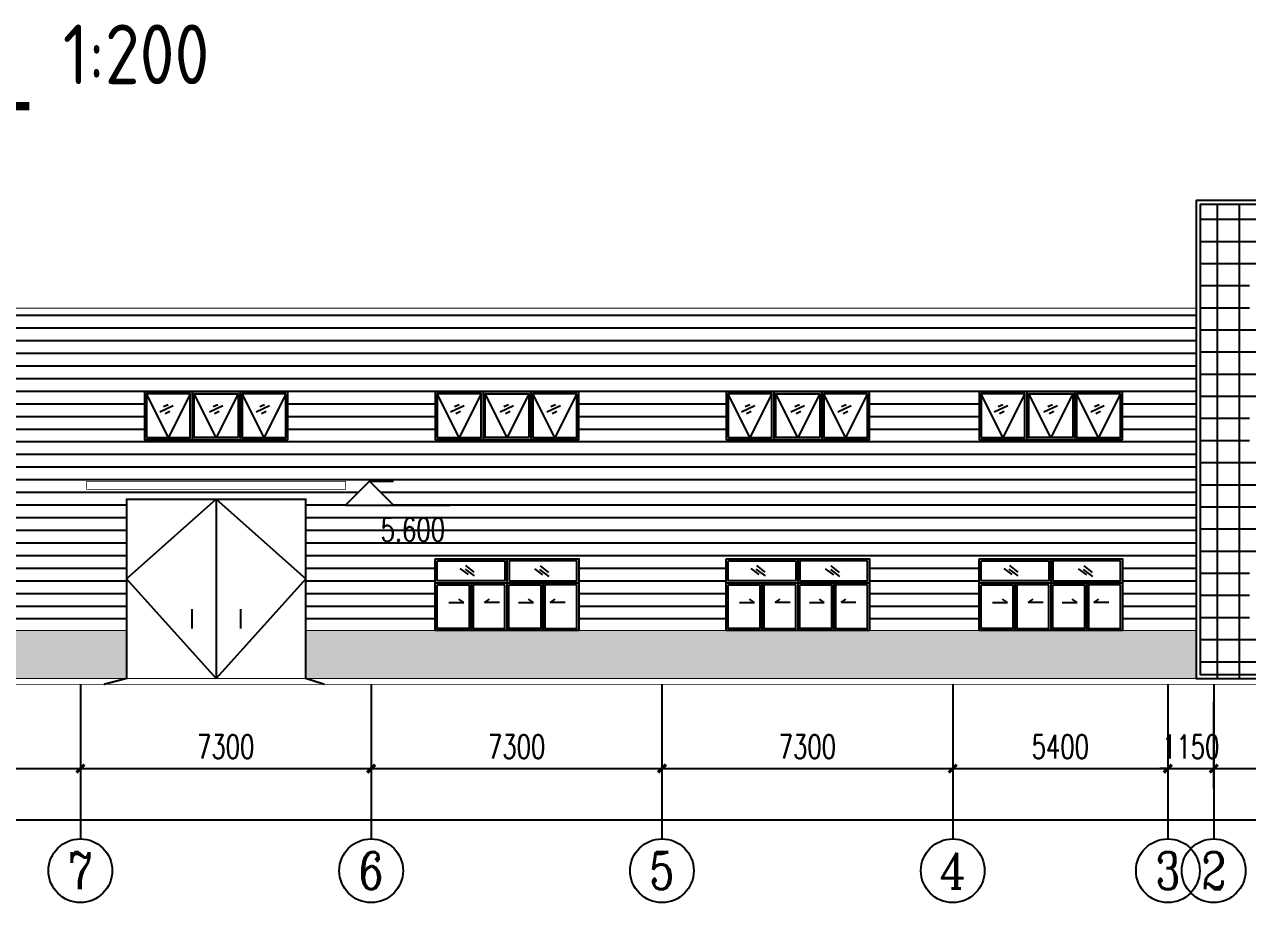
# Model space of a CAD drawing. Extents: x -89996 to 1006241, y -2176 to 440573.
# Drawn here: x 615559 to 646262, y 227598 to 249651 of the extents above; entities that cross this region are included whole.
import ezdxf
from ezdxf.enums import TextEntityAlignment as Align

# ---------------------------------------------------------------- set-up
doc = ezdxf.new("R2010")
doc.units = 0
doc.header["$LTSCALE"] = 1000
doc.header["$MEASUREMENT"] = 0
for name, color, linetype in [('AXIS', 3, 'Continuous'), ('AXIS_TEXT', 7, 'Continuous'), ('DIM_ELEV', 3, 'Continuous'), ('DIM_SYMB', 3, 'Continuous'), ('PUB_TEXT', 7, 'Continuous'), ('WINDOW', 4, 'Continuous')]:
    doc.layers.add(name, color=color, linetype=linetype)
doc.styles.add('_TCH_AXIS', font='COMPLEX', dxfattribs={"bigfont": 'GBCBIG'})
doc.styles.add('_TCH_DIM', font='SIMPLEX', dxfattribs={"bigfont": 'GBCBIG'})
doc.styles.add('_TCH_DIM_T3', font='SIMPLEX', dxfattribs={"width": 0.705882, "bigfont": 'GBCBIG'})
doc.styles.add('COMPLEX', font='COMPLEX')
doc.styles.get("Standard").update_dxf_attribs({"font": 'gbenor.shx', "bigfont": 'gbcbig.shx'})
doc.dimstyles.new('_TCH_ARCH&&200', dxfattribs={"dimtxt": 595, "dimasz": 200, "dimexe": 500, "dimexo": 600, "dimgap": 252.5, "dimtad": 1, "dimdec": 0, "dimzin": 0, "dimdsep": 46, "dimtxsty": '_TCH_DIM_T3', "dimblk": 'ARCHTICK', "dimcen": 0.09, "dimclrt": 7, "dimazin": 2, "dimtfac": 1, "dimtdec": 0, "dimtix": 1, "dimtmove": 2, "dimatfit": 3, "dimfxl": 0, "dimtolj": 1, "dimtzin": 0, "dimarcsym": 0})

# ---------------------------------------------------------------- blocks, each defined once
blk = doc.blocks.new('3')
for p, q in [((1006489, 17048), (1004239, 15048)), ((1006489, 17048), (1006489, 12548)), ((1006489, 17048), (1008739, 15048)), ((1004239, 15048), (1006489, 12548)), ((1008739, 15048), (1006489, 12548)), ((1005881, 14284), (1005881, 13801)), ((1007097, 14284), (1007097, 13801))]:
    blk.add_line(p, q)
at = {"const_width": 50}
blk.add_lwpolyline([(1009311, 12398), (1008739, 12548), (1008739, 17048), (1004239, 17048), (1004239, 12548), (1003771, 12398)], dxfattribs=at)
blk = doc.blocks.new('2')
at = {"layer": 'WINDOW'}
for p, q in [((998671, 15683), (998442, 15510)), ((998658, 15775), (998449, 15607)), ((998800, 15697), (998595, 15551)), ((999489, 15948), (999489, 14148)), ((1000541, 15694), (1000311, 15520)), ((1000527, 15785), (1000318, 15617)), ((1000670, 15708), (1000464, 15561)), ((1001289, 15348), (997689, 15348)), ((998589, 15348), (998589, 14148)), ((1000389, 15348), (1000389, 14148)), ((998028, 14855), (998404, 14855)), ((998404, 14855), (998280, 14940)), ((998823, 14855), (998948, 14940)), ((999199, 14855), (998823, 14855)), ((999678, 14855), (1000055, 14855)), ((1000055, 14855), (999930, 14940)), ((1000573, 14855), (1000698, 14940)), ((1000950, 14855), (1000573, 14855))]:
    blk.add_line(p, q, dxfattribs=at)
for points in [[(1001289, 15948), (997689, 15948), (997689, 14148), (1001289, 14148)], [(997738, 15898), (999438, 15898), (999438, 15398), (997738, 15398)], [(1001239, 15898), (999539, 15898), (999539, 15398), (1001239, 15398)], [(997739, 15298), (998539, 15298), (998539, 14198), (997739, 14198)], [(999439, 15298), (998639, 15298), (998639, 14198), (999439, 14198)], [(999539, 15298), (1000339, 15298), (1000339, 14198), (999539, 14198)], [(1001239, 15298), (1000439, 15298), (1000439, 14198), (1001239, 14198)]]:
    blk.add_lwpolyline(points, close=True, dxfattribs=at)
blk = doc.blocks.new('_ArchTick')
at = {"color": 0, "linetype": 'ByBlock', "const_width": 0.4}
blk.add_lwpolyline([(-0.5, -0.5), (0.5, 0.5)], dxfattribs=at)
blk = doc.blocks.new('*D2918')
at = {"layer": 'AXIS', "color": 0, "lineweight": -2, "transparency": 16777216}
for p, q in [((645412, 232628), (645412, 230462)), ((654863, 232628), (654863, 230462)), ((645412, 230962), (654863, 230962))]:
    blk.add_line(p, q, dxfattribs=at)
at = {"layer": 'Defpoints', "color": 0, "transparency": 16777216}
for p in [(645412, 233228), (654863, 233228), (654863, 230962)]:
    blk.add_point(p, dxfattribs=at)
at = {"layer": 'AXIS', "color": 0, "lineweight": -2, "transparency": 16777216, "xscale": 200, "yscale": 200, "zscale": 200, "rotation": 180}
blk.add_blockref('_ArchTick', (645412, 230962), dxfattribs=at)
at = {"layer": 'AXIS', "color": 0, "lineweight": -2, "transparency": 16777216, "xscale": 200, "yscale": 200, "zscale": 200}
blk.add_blockref('_ArchTick', (654863, 230962), dxfattribs=at)
at = {"layer": 'AXIS', "color": 7, "transparency": 16777216, "insert": (650138, 231512), "char_height": 595, "attachment_point": 5, "style": '_TCH_DIM_T3'}
blk.add_mtext('\\A1;9450', dxfattribs=at)
blk = doc.blocks.new('*D2919')
at = {"layer": 'AXIS', "color": 0, "lineweight": -2, "transparency": 16777216}
for p, q in [((644263, 232628), (644263, 230462)), ((645412, 232628), (645412, 230462)), ((644263, 230962), (644063, 230962)), ((644263, 230962), (645412, 230962)), ((645412, 230962), (645612, 230962))]:
    blk.add_line(p, q, dxfattribs=at)
at = {"layer": 'Defpoints', "color": 0, "transparency": 16777216}
for p in [(644263, 233228), (645412, 233228), (645412, 230962)]:
    blk.add_point(p, dxfattribs=at)
at = {"layer": 'AXIS', "color": 0, "lineweight": -2, "transparency": 16777216, "xscale": 200, "yscale": 200, "zscale": 200}
blk.add_blockref('_ArchTick', (644263, 230962), dxfattribs=at)
at = {"layer": 'AXIS', "color": 0, "lineweight": -2, "transparency": 16777216, "xscale": 200, "yscale": 200, "zscale": 200, "rotation": 180}
blk.add_blockref('_ArchTick', (645412, 230962), dxfattribs=at)
at = {"layer": 'AXIS', "color": 7, "transparency": 16777216, "insert": (644838, 231512), "char_height": 595, "attachment_point": 5, "style": '_TCH_DIM_T3'}
blk.add_mtext('\\A1;1150', dxfattribs=at)
blk = doc.blocks.new('*D2920')
at = {"layer": 'AXIS', "color": 0, "lineweight": -2, "transparency": 16777216}
for p, q in [((638863, 232628), (638863, 230462)), ((644263, 232628), (644263, 230462)), ((638863, 230962), (644263, 230962))]:
    blk.add_line(p, q, dxfattribs=at)
at = {"layer": 'Defpoints', "color": 0, "transparency": 16777216}
for p in [(638863, 233228), (644263, 233228), (644263, 230962)]:
    blk.add_point(p, dxfattribs=at)
at = {"layer": 'AXIS', "color": 0, "lineweight": -2, "transparency": 16777216, "xscale": 200, "yscale": 200, "zscale": 200, "rotation": 180}
blk.add_blockref('_ArchTick', (638863, 230962), dxfattribs=at)
at = {"layer": 'AXIS', "color": 0, "lineweight": -2, "transparency": 16777216, "xscale": 200, "yscale": 200, "zscale": 200}
blk.add_blockref('_ArchTick', (644263, 230962), dxfattribs=at)
at = {"layer": 'AXIS', "color": 7, "transparency": 16777216, "insert": (641563, 231512), "char_height": 595, "attachment_point": 5, "style": '_TCH_DIM_T3'}
blk.add_mtext('\\A1;5400', dxfattribs=at)
blk = doc.blocks.new('*D2921')
at = {"layer": 'AXIS', "color": 0, "lineweight": -2, "transparency": 16777216}
for p, q in [((631563, 232628), (631563, 230462)), ((638863, 232628), (638863, 230462)), ((631563, 230962), (638863, 230962))]:
    blk.add_line(p, q, dxfattribs=at)
at = {"layer": 'Defpoints', "color": 0, "transparency": 16777216}
for p in [(631563, 233228), (638863, 233228), (638863, 230962)]:
    blk.add_point(p, dxfattribs=at)
at = {"layer": 'AXIS', "color": 0, "lineweight": -2, "transparency": 16777216, "xscale": 200, "yscale": 200, "zscale": 200, "rotation": 180}
blk.add_blockref('_ArchTick', (631563, 230962), dxfattribs=at)
at = {"layer": 'AXIS', "color": 0, "lineweight": -2, "transparency": 16777216, "xscale": 200, "yscale": 200, "zscale": 200}
blk.add_blockref('_ArchTick', (638863, 230962), dxfattribs=at)
at = {"layer": 'AXIS', "color": 7, "transparency": 16777216, "insert": (635213, 231512), "char_height": 595, "attachment_point": 5, "style": '_TCH_DIM_T3'}
blk.add_mtext('\\A1;7300', dxfattribs=at)
blk = doc.blocks.new('*D2922')
at = {"layer": 'AXIS', "color": 0, "lineweight": -2, "transparency": 16777216}
for p, q in [((624263, 232628), (624263, 230462)), ((631563, 232628), (631563, 230462)), ((624263, 230962), (631563, 230962))]:
    blk.add_line(p, q, dxfattribs=at)
at = {"layer": 'Defpoints', "color": 0, "transparency": 16777216}
for p in [(624263, 233228), (631563, 233228), (631563, 230962)]:
    blk.add_point(p, dxfattribs=at)
at = {"layer": 'AXIS', "color": 0, "lineweight": -2, "transparency": 16777216, "xscale": 200, "yscale": 200, "zscale": 200, "rotation": 180}
blk.add_blockref('_ArchTick', (624263, 230962), dxfattribs=at)
at = {"layer": 'AXIS', "color": 0, "lineweight": -2, "transparency": 16777216, "xscale": 200, "yscale": 200, "zscale": 200}
blk.add_blockref('_ArchTick', (631563, 230962), dxfattribs=at)
at = {"layer": 'AXIS', "color": 7, "transparency": 16777216, "insert": (627913, 231512), "char_height": 595, "attachment_point": 5, "style": '_TCH_DIM_T3'}
blk.add_mtext('\\A1;7300', dxfattribs=at)
blk = doc.blocks.new('*D2923')
at = {"layer": 'AXIS', "color": 0, "lineweight": -2, "transparency": 16777216}
for p, q in [((616963, 232628), (616963, 230462)), ((624263, 232628), (624263, 230462)), ((616963, 230962), (624263, 230962))]:
    blk.add_line(p, q, dxfattribs=at)
at = {"layer": 'Defpoints', "color": 0, "transparency": 16777216}
for p in [(616963, 233228), (624263, 233228), (624263, 230962)]:
    blk.add_point(p, dxfattribs=at)
at = {"layer": 'AXIS', "color": 0, "lineweight": -2, "transparency": 16777216, "xscale": 200, "yscale": 200, "zscale": 200, "rotation": 180}
blk.add_blockref('_ArchTick', (616963, 230962), dxfattribs=at)
at = {"layer": 'AXIS', "color": 0, "lineweight": -2, "transparency": 16777216, "xscale": 200, "yscale": 200, "zscale": 200}
blk.add_blockref('_ArchTick', (624263, 230962), dxfattribs=at)
at = {"layer": 'AXIS', "color": 7, "transparency": 16777216, "insert": (620613, 231512), "char_height": 595, "attachment_point": 5, "style": '_TCH_DIM_T3'}
blk.add_mtext('\\A1;7300', dxfattribs=at)
blk = doc.blocks.new('*D2924')
at = {"layer": 'AXIS', "color": 0, "lineweight": -2, "transparency": 16777216}
for p, q in [((609663, 232628), (609663, 230462)), ((616963, 232628), (616963, 230462)), ((609663, 230962), (616963, 230962))]:
    blk.add_line(p, q, dxfattribs=at)
at = {"layer": 'Defpoints', "color": 0, "transparency": 16777216}
for p in [(609663, 233228), (616963, 233228), (616963, 230962)]:
    blk.add_point(p, dxfattribs=at)
at = {"layer": 'AXIS', "color": 0, "lineweight": -2, "transparency": 16777216, "xscale": 200, "yscale": 200, "zscale": 200, "rotation": 180}
blk.add_blockref('_ArchTick', (609663, 230962), dxfattribs=at)
at = {"layer": 'AXIS', "color": 0, "lineweight": -2, "transparency": 16777216, "xscale": 200, "yscale": 200, "zscale": 200}
blk.add_blockref('_ArchTick', (616963, 230962), dxfattribs=at)
at = {"layer": 'AXIS', "color": 7, "transparency": 16777216, "insert": (613313, 231512), "char_height": 595, "attachment_point": 5, "style": '_TCH_DIM_T3'}
blk.add_mtext('\\A1;7300', dxfattribs=at)
blk = doc.blocks.new('*D2931')
at = {"layer": 'AXIS', "color": 0, "lineweight": -2, "transparency": 16777216}
for p, q in [((565863, 232628), (565863, 229176)), ((654863, 232628), (654863, 229176)), ((565863, 229676), (654863, 229676))]:
    blk.add_line(p, q, dxfattribs=at)
at = {"layer": 'Defpoints', "color": 0, "transparency": 16777216}
for p in [(565863, 233228), (654863, 233228), (654863, 229676)]:
    blk.add_point(p, dxfattribs=at)
at = {"layer": 'AXIS', "color": 0, "lineweight": -2, "transparency": 16777216, "xscale": 200, "yscale": 200, "zscale": 200, "rotation": 180}
blk.add_blockref('_ArchTick', (565863, 229676), dxfattribs=at)
at = {"layer": 'AXIS', "color": 0, "lineweight": -2, "transparency": 16777216, "xscale": 200, "yscale": 200, "zscale": 200}
blk.add_blockref('_ArchTick', (654863, 229676), dxfattribs=at)
at = {"layer": 'AXIS', "color": 7, "transparency": 16777216, "insert": (610363, 230226), "char_height": 595, "attachment_point": 5, "style": '_TCH_DIM_T3'}
blk.add_mtext('\\A1;89000', dxfattribs=at)
blk = doc.blocks.new('_AXISO')
blk.add_circle((0, 0), 0.5)
at = {"layer": 'AXIS_TEXT', "style": 'COMPLEX', "width": 1.041667}
blk.add_attdef('A', text='', height=0.56, dxfattribs=at).set_placement((-0.25, -0.28), (0.25, -0.28), align=Align.FIT)

msp = doc.modelspace()

# ---------------------------------------------------------------- hatches: boundary and pattern name
h = msp.add_hatch()
h.set_pattern_fill('ANSI37', color=9, scale=350, angle=45)
h.set_pattern_definition([(90, (-11240.3, 178084.04), (-555.625, 6e-14), []), (180, (-11240.3, 178084.04), (-6e-14, -555.625), [])])
h.paths.add_polyline_path([(654762.65, 245127.76), (645072.65, 245127.76), (645072.65, 233227.76), (654762.65, 233227.76)])
h.paths.add_polyline_path([(650892.54, 238728.18), (650892.54, 240228.18), (652692.57, 240228.18), (652692.57, 238728.18)], flags=16)
h.paths.add_polyline_path([(650942.49, 238778.2), (650942.51, 239778.2), (651742.57, 239778.19), (651742.55, 238778.19)], flags=0)
h.paths.add_polyline_path([(651842.55, 238778.19), (651842.57, 239778.19), (652642.58, 239778.18), (652642.56, 238778.18)], flags=0)
h.paths.add_polyline_path([(650942.18, 239878.2), (650942.19, 240178.2), (652642.26, 240178.16), (652642.25, 239878.16)], flags=0)
h.paths.add_polyline_path([(648112.48, 238728.18), (646312.46, 238728.18), (646312.46, 240228.18), (648112.48, 240228.18)], flags=16)
h.paths.add_polyline_path([(648062.47, 238778.18), (647262.46, 238778.19), (647262.48, 239778.19), (648062.49, 239778.18)], flags=0)
h.paths.add_polyline_path([(650892.55, 236227.76), (652692.58, 236227.76), (652692.58, 234427.76), (650892.55, 234427.76)], flags=16)
h.paths.add_polyline_path([(650942.2, 235978.2), (652642.27, 235978.16), (652642.26, 235478.16), (650942.19, 235478.2)], flags=0)
h.paths.add_polyline_path([(648062.16, 239878.16), (646362.09, 239878.2), (646362.1, 240178.2), (648062.17, 240178.16)], flags=0)
h.paths.add_polyline_path([(650942.52, 235378.2), (651742.58, 235378.19), (651742.56, 234477.77), (650942.5, 234477.78)], flags=0)
h.paths.add_polyline_path([(648112.49, 236227.76), (648112.49, 234427.76), (646312.46, 234427.76), (646312.46, 236227.76)], flags=16)
h.paths.add_polyline_path([(648062.51, 236227.74), (646362.44, 236227.78)], flags=16)
h.paths.add_polyline_path([(647162.46, 238778.19), (646362.4, 238778.2), (646362.42, 239778.2), (647162.48, 239778.19)], flags=0)
h.paths.add_polyline_path([(651842.58, 235378.19), (652642.59, 235378.18), (652642.57, 234477.76), (651842.56, 234477.77)], flags=0)
h.paths.add_polyline_path([(648062.5, 235378.18), (648062.48, 234477.76), (647262.47, 234477.77), (647262.49, 235378.19)], flags=0)
h.paths.add_polyline_path([(647162.49, 235378.19), (647162.47, 234477.77), (646362.41, 234477.78), (646362.43, 235378.2)], flags=0)
h.paths.add_polyline_path([(650892.54, 242028.18), (650892.54, 243528.18), (652692.57, 243528.18), (652692.57, 242028.18)], flags=16)
h.paths.add_polyline_path([(650942.49, 242078.2), (650942.51, 243078.2), (651742.57, 243078.19), (651742.55, 242078.19)], flags=0)
h.paths.add_polyline_path([(651842.55, 242078.19), (651842.57, 243078.19), (652642.58, 243078.18), (652642.56, 242078.18)], flags=0)
h.paths.add_polyline_path([(648112.48, 242028.18), (646312.46, 242028.18), (646312.46, 243528.18), (648112.48, 243528.18)], flags=16)
h.paths.add_polyline_path([(648062.47, 242078.18), (647262.46, 242078.19), (647262.48, 243078.19), (648062.49, 243078.18)], flags=0)
h.paths.add_polyline_path([(647162.46, 242078.19), (646362.4, 242078.2), (646362.42, 243078.2), (647162.48, 243078.19)], flags=0)
h.paths.add_polyline_path([(650942.18, 243178.2), (650942.19, 243478.2), (652642.26, 243478.16), (652642.25, 243178.16)], flags=0)
h.paths.add_polyline_path([(648062.16, 243178.16), (646362.09, 243178.2), (646362.1, 243478.2), (648062.17, 243478.16)], flags=0)
h = msp.add_hatch()
h.set_pattern_fill('ANSI31', color=9, scale=200, angle=315)
h.set_pattern_definition([(0, (-4219.97, 70580.4), (9e-14, 317.5), [])])
h.paths.add_polyline_path([(644972.65, 242527.76), (565862.65, 242527.76), (565862.65, 234427.76), (567472.64, 234427.76), (567472.64, 236227.76), (571072.67, 236227.76), (571072.67, 234427.76), (574772.64, 234427.76), (574772.64, 236227.76), (578372.67, 236227.76), (578372.67, 234427.76), (582072.64, 234427.76), (582072.64, 236227.76), (585672.67, 236227.76), (585672.67, 234427.76), (589372.64, 234427.76), (589372.64, 236227.76), (592972.67, 236227.76), (592972.67, 234427.76), (596672.64, 234427.76), (596672.64, 236227.76), (600272.67, 236227.76), (600272.67, 234427.76), (603972.64, 234427.76), (603972.64, 236227.76), (607572.67, 236227.76), (607572.67, 234427.76), (618122.65, 234427.76), (618122.65, 237727.76), (622622.65, 237727.76), (622622.65, 234427.76), (625872.64, 234427.76), (625872.64, 236227.76), (629472.67, 236227.76), (629472.67, 234427.76), (633172.64, 234427.76), (633172.64, 236227.79), (636772.67, 236227.79), (636772.67, 234427.76), (639522.62, 234427.76), (639522.62, 236227.76), (643122.65, 236227.76), (643122.65, 234427.76), (644972.65, 234427.76)])
h.paths.add_polyline_path([(603972.67, 239227.76), (603972.67, 240427.76), (607572.67, 240427.76), (607572.67, 239227.76)], flags=16)
h.paths.add_polyline_path([(604022.61, 239277.76), (604022.6, 240377.75), (605122.66, 240377.75), (605122.67, 239277.76)], flags=0)
h.paths.add_polyline_path([(600272.67, 239227.76), (596672.67, 239227.76), (596672.67, 240427.76), (600272.67, 240427.76)], flags=16)
h.paths.add_polyline_path([(600223.03, 239277.78), (599122.98, 239277.75), (599122.97, 240377.75), (600223.02, 240377.78)], flags=0)
h.paths.add_polyline_path([(605222.67, 239277.76), (605222.66, 240377.75), (606322.67, 240377.75), (606322.67, 239277.76)], flags=0)
h.paths.add_polyline_path([(599022.67, 239277.76), (597922.67, 239277.76), (597922.66, 240377.75), (599022.67, 240377.75)], flags=0)
h.paths.add_polyline_path([(606422.98, 239277.75), (606422.97, 240377.75), (607523.02, 240377.78), (607523.03, 239277.78)], flags=0)
h.paths.add_polyline_path([(597822.67, 239277.76), (596722.61, 239277.76), (596722.6, 240377.75), (597822.66, 240377.75)], flags=0)
h.paths.add_polyline_path([(611272.67, 239277.76), (611272.67, 240477.76), (614872.67, 240477.76), (614872.67, 239277.76)], flags=16)
h.paths.add_polyline_path([(611322.61, 239327.76), (611322.6, 240427.75), (612422.66, 240427.75), (612422.67, 239327.76)], flags=0)
h.paths.add_polyline_path([(611272.64, 236277.76), (614872.67, 236277.76), (614872.67, 234477.76), (611272.64, 234477.76)], flags=16)
h.paths.add_polyline_path([(611322.28, 236227.78), (613022.35, 236227.74), (613022.34, 235727.74), (611322.27, 235727.78)], flags=0)
h.paths.add_polyline_path([(611322.6, 235627.78), (612122.66, 235627.77), (612122.64, 234527.77), (611322.58, 234527.78)], flags=0)
h.paths.add_polyline_path([(592972.65, 239227.76), (589372.65, 239227.76), (589372.65, 240427.76), (592972.65, 240427.76)], flags=16)
h.paths.add_polyline_path([(592923.02, 239277.78), (591822.96, 239277.75), (591822.96, 240377.75), (592923.01, 240377.78)], flags=0)
h.paths.add_polyline_path([(612222.66, 235627.77), (613022.68, 235627.76), (613022.66, 234527.76), (612222.64, 234527.77)], flags=0)
h.paths.add_polyline_path([(612522.67, 239327.76), (612522.66, 240427.75), (613622.67, 240427.75), (613622.67, 239327.76)], flags=0)
h.paths.add_polyline_path([(591722.65, 239277.76), (590622.65, 239277.76), (590622.65, 240377.75), (591722.65, 240377.75)], flags=0)
h.paths.add_polyline_path([(613122.99, 236227.74), (614823.06, 236227.76), (614823.06, 235727.76), (613122.99, 235727.74)], flags=0)
h.paths.add_polyline_path([(613122.65, 235627.76), (613922.67, 235627.76), (613922.67, 234527.76), (613122.65, 234527.76)], flags=0)
h.paths.add_polyline_path([(613722.98, 239327.75), (613722.97, 240427.75), (614823.02, 240427.78), (614823.03, 239327.78)], flags=0)
h.paths.add_polyline_path([(590522.65, 239277.76), (589422.59, 239277.76), (589422.59, 240377.75), (590522.65, 240377.75)], flags=0)
h.paths.add_polyline_path([(614022.67, 235627.76), (614822.73, 235627.76), (614822.73, 234527.76), (614022.67, 234527.76)], flags=0)
h.paths.add_polyline_path([(617122.65, 238177.76), (623622.65, 238177.76), (623622.65, 237977.76), (617122.65, 237977.76)], flags=16)
h.paths.add_polyline_path([(618572.65, 239227.76), (618572.65, 240427.76), (622172.65, 240427.76), (622172.65, 239227.76)], flags=16)
h.paths.add_polyline_path([(618622.59, 239277.76), (618622.59, 240377.75), (619722.65, 240377.75), (619722.65, 239277.76)], flags=0)
h.paths.add_polyline_path([(585672.67, 239227.76), (582072.67, 239227.76), (582072.67, 240427.76), (585672.67, 240427.76)], flags=16)
h.paths.add_polyline_path([(585623.03, 239277.78), (584522.98, 239277.75), (584522.97, 240377.75), (585623.02, 240377.78)], flags=0)
h.paths.add_polyline_path([(619822.65, 239277.76), (619822.65, 240377.75), (620922.65, 240377.75), (620922.65, 239277.76)], flags=0)
h.paths.add_polyline_path([(584422.67, 239277.76), (583322.67, 239277.76), (583322.66, 240377.75), (584422.67, 240377.75)], flags=0)
h.paths.add_polyline_path([(621022.96, 239277.75), (621022.96, 240377.75), (622123.01, 240377.78), (622123.02, 239277.78)], flags=0)
h.paths.add_polyline_path([(583222.67, 239277.76), (582122.61, 239277.76), (582122.6, 240377.75), (583222.66, 240377.75)], flags=0)
h.paths.add_polyline_path([(623622.65, 237577.76), (624222.65, 238177.76), (624822.65, 237577.76)], flags=16)
h.paths.add_polyline_path([(625872.67, 239227.76), (625872.67, 240427.76), (629472.67, 240427.76), (629472.67, 239227.76)], flags=16)
h.paths.add_polyline_path([(625922.61, 239277.76), (625922.6, 240377.75), (627022.66, 240377.75), (627022.67, 239277.76)], flags=0)
h.paths.add_polyline_path([(578372.67, 239227.76), (574772.67, 239227.76), (574772.67, 240427.76), (578372.67, 240427.76)], flags=16)
h.paths.add_polyline_path([(578323.03, 239277.78), (577222.98, 239277.75), (577222.97, 240377.75), (578323.02, 240377.78)], flags=0)
h.paths.add_polyline_path([(627122.67, 239277.76), (627122.66, 240377.75), (628222.67, 240377.75), (628222.67, 239277.76)], flags=0)
h.paths.add_polyline_path([(577122.67, 239277.76), (576022.67, 239277.76), (576022.66, 240377.75), (577122.67, 240377.75)], flags=0)
h.paths.add_polyline_path([(628322.98, 239277.75), (628322.97, 240377.75), (629423.02, 240377.78), (629423.03, 239277.78)], flags=0)
h.paths.add_polyline_path([(575922.67, 239277.76), (574822.61, 239277.76), (574822.6, 240377.75), (575922.66, 240377.75)], flags=0)
h.paths.add_polyline_path([(633172.67, 239227.79), (633172.67, 240427.79), (636772.67, 240427.79), (636772.67, 239227.79)], flags=16)
h.paths.add_polyline_path([(633222.61, 239277.79), (633222.6, 240377.78), (634322.66, 240377.78), (634322.67, 239277.79)], flags=0)
h.paths.add_polyline_path([(571072.67, 239227.76), (567472.67, 239227.76), (567472.67, 240427.76), (571072.67, 240427.76)], flags=16)
h.paths.add_polyline_path([(571023.03, 239277.78), (569922.98, 239277.75), (569922.97, 240377.75), (571023.02, 240377.78)], flags=0)
h.paths.add_polyline_path([(634422.67, 239277.79), (634422.66, 240377.78), (635522.66, 240377.78), (635522.67, 239277.79)], flags=0)
h.paths.add_polyline_path([(569822.67, 239277.76), (568722.67, 239277.76), (568722.66, 240377.75), (569822.67, 240377.75)], flags=0)
h.paths.add_polyline_path([(635622.98, 239277.78), (635622.97, 240377.78), (636723.02, 240377.82), (636723.03, 239277.82)], flags=0)
h.paths.add_polyline_path([(568622.67, 239277.76), (567522.61, 239277.76), (567522.6, 240377.75), (568622.66, 240377.75)], flags=0)
h.paths.add_polyline_path([(639522.65, 239227.76), (639522.65, 240427.76), (643122.65, 240427.76), (643122.65, 239227.76)], flags=16)
h.paths.add_polyline_path([(639572.59, 239277.76), (639572.59, 240377.75), (640672.65, 240377.75), (640672.65, 239277.76)], flags=0)
h.paths.add_polyline_path([(640772.65, 239277.76), (640772.65, 240377.75), (641872.65, 240377.75), (641872.65, 239277.76)], flags=0)
h.paths.add_polyline_path([(641972.96, 239277.75), (641972.95, 240377.75), (643073.01, 240377.78), (643073.01, 239277.78)], flags=0)
h.paths.add_polyline_path([(624349.9, 236519.01), (626327.4, 236519.01), (626327.4, 237411.51), (624349.9, 237411.51)], flags=24)
h = msp.add_hatch()
h.set_pattern_fill('AR-B816', color=9, scale=200)
h.set_pattern_definition([(0, (-11240.32, 158097.67), (0, 242.6208), []), (90, (-11240.32, 158097.67), (-242.6208, 242.6208), [242.6208, -242.6208])])
h.paths.add_polyline_path([(622622.65, 234427.76), (644972.65, 234427.76), (644972.65, 233227.76), (622622.65, 233227.76)])
h.paths.add_polyline_path([(618122.65, 234427.76), (618149.89, 233227.76), (618149.89, 233227.76)])
h.paths.add_polyline_path([(565862.65, 234427.76), (618122.65, 234427.76), (618122.65, 233227.76), (565862.65, 233227.76)])

# ---------------------------------------------------------------- linework, layer by layer
for points in [[(654862.65, 245227.76), (644972.65, 245227.76), (644972.65, 233227.76), (654862.65, 233227.76)], [(654762.65, 245127.76), (645072.65, 245127.76), (645072.65, 233327.76), (654762.65, 233327.76)]]:
    msp.add_lwpolyline(points, close=True)
for points, const_width in [([(644972.65, 242527.76), (565862.65, 242527.76), (565862.65, 233227.76), (644972.65, 233227.76)], 23), ([(623622.65, 238177.76), (617122.65, 238177.76), (617122.65, 237977.76), (623622.65, 237977.76)], 20)]:
    msp.add_lwpolyline(points, close=True, dxfattribs=dict(const_width=const_width))
at = {"const_width": 23}
for points in [[(618122.65, 234427.76), (565862.65, 234427.76)], [(644972.65, 234427.76), (622622.65, 234427.76)], [(656083.5, 233077.76), (564627.05, 233077.76), (565062.65, 233077.76), (565862.65, 233227.76), (654862.65, 233227.76), (655662.65, 233077.76)], [(654862.65, 233227.76), (565862.65, 233227.76)]]:
    msp.add_lwpolyline(points, dxfattribs=at)
at = {"layer": 'AXIS'}
for p, q in [((616962.65, 233077.76), (616962.65, 229197.99)), ((624262.65, 233077.76), (624262.65, 229197.99)), ((631562.65, 233077.76), (631562.65, 229197.99)), ((638862.65, 233077.76), (638862.65, 229197.99)), ((644262.65, 233077.76), (644262.65, 229197.99)), ((645412.48, 233077.76), (645412.48, 229197.99))]:
    msp.add_line(p, q, dxfattribs=at)
at = {"layer": 'DIM_ELEV'}
for p, q in [((624222.65, 238177.76), (623622.65, 237577.76)), ((624222.65, 238177.76), (624822.65, 237577.76)), ((624222.65, 238177.76), (624822.65, 238177.76)), ((623622.65, 237577.76), (626238.65, 237577.76))]:
    msp.add_line(p, q, dxfattribs=at)
at = {"layer": 'DIM_SYMB', "const_width": 210}
msp.add_lwpolyline([(605220.53, 247596.85), (615682.55, 247596.85)], dxfattribs=at)
at = {"layer": 'WINDOW'}
for p, q in [((619772.65, 240427.76), (619772.65, 239227.76)), ((620972.64, 240427.76), (620972.65, 239227.76)), ((627072.67, 240427.76), (627072.67, 239227.76)), ((628272.65, 240427.76), (628272.67, 239227.76)), ((634372.67, 240427.79), (634372.67, 239227.79)), ((635572.65, 240427.79), (635572.67, 239227.79)), ((640722.65, 240427.76), (640722.65, 239227.76)), ((641922.64, 240427.76), (641922.65, 239227.76)), ((619172.62, 239277.76), (618622.59, 240377.75)), ((619169.62, 240100.67), (619051.95, 240043.61)), ((619722.65, 240377.75), (619172.62, 239277.76)), ((620372.65, 239277.76), (619822.65, 240377.75)), ((620414.33, 240100.67), (620296.66, 240043.61)), ((620922.65, 240377.75), (620372.65, 239277.76)), ((621572.99, 239277.76), (621022.96, 240377.75)), ((621589.3, 240100.69), (621471.64, 240043.62)), ((622123.01, 240377.78), (621572.99, 239277.76)), ((626472.64, 239277.76), (625922.6, 240377.75)), ((626469.63, 240100.67), (626351.97, 240043.61)), ((627022.66, 240377.75), (626472.64, 239277.76)), ((627672.67, 239277.76), (627122.66, 240377.75)), ((627714.34, 240100.67), (627596.68, 240043.61)), ((628222.67, 240377.75), (627672.67, 239277.76)), ((628873, 239277.76), (628322.97, 240377.75)), ((628889.31, 240100.69), (628771.65, 240043.62)), ((629423.02, 240377.78), (628873, 239277.76)), ((633772.64, 239277.79), (633222.6, 240377.78)), ((633769.63, 240100.7), (633651.97, 240043.64)), ((634322.66, 240377.78), (633772.64, 239277.79)), ((634972.67, 239277.79), (634422.66, 240377.78)), ((635014.34, 240100.7), (634896.68, 240043.64)), ((635522.66, 240377.78), (634972.67, 239277.79)), ((636173, 239277.8), (635622.97, 240377.78)), ((636189.31, 240100.72), (636071.65, 240043.66)), ((636723.02, 240377.82), (636173, 239277.8)), ((640122.62, 239277.76), (639572.59, 240377.75)), ((640119.61, 240100.67), (640001.95, 240043.61)), ((640672.65, 240377.75), (640122.62, 239277.76)), ((641322.65, 239277.76), (640772.65, 240377.75)), ((641364.33, 240100.67), (641246.66, 240043.61)), ((641872.65, 240377.75), (641322.65, 239277.76)), ((642522.99, 239277.76), (641972.95, 240377.75)), ((642539.3, 240100.69), (642421.64, 240043.62)), ((643073.01, 240377.78), (642522.99, 239277.76)), ((619294.24, 240068.62), (618955.93, 239916.01)), ((619205.81, 239932.77), (619088.15, 239875.71)), ((620538.95, 240068.62), (620200.64, 239916.01)), ((620450.53, 239932.77), (620332.86, 239875.71)), ((621713.93, 240068.64), (621375.62, 239916.03)), ((621625.5, 239932.79), (621507.84, 239875.72)), ((626594.26, 240068.62), (626255.95, 239916.01)), ((626505.83, 239932.77), (626388.17, 239875.71)), ((627838.97, 240068.62), (627500.66, 239916.01)), ((627750.54, 239932.77), (627632.88, 239875.71)), ((629013.94, 240068.64), (628675.63, 239916.03)), ((628925.51, 239932.79), (628807.85, 239875.72)), ((633894.26, 240068.66), (633555.94, 239916.05)), ((633805.83, 239932.8), (633688.17, 239875.74)), ((635138.97, 240068.66), (634800.66, 239916.05)), ((635050.54, 239932.8), (634932.88, 239875.74)), ((636313.94, 240068.67), (635975.63, 239916.06)), ((636225.51, 239932.82), (636107.85, 239875.76)), ((640244.24, 240068.62), (639905.93, 239916.01)), ((640155.81, 239932.77), (640038.15, 239875.71)), ((641488.95, 240068.62), (641150.64, 239916.01)), ((641400.52, 239932.77), (641282.86, 239875.71)), ((642663.93, 240068.64), (642325.61, 239916.03)), ((642575.5, 239932.79), (642457.83, 239875.72))]:
    msp.add_line(p, q, dxfattribs=at)
for points in [[(622172.65, 240427.76), (618572.65, 240427.76), (618572.65, 239227.76), (622172.65, 239227.76)], [(629472.67, 240427.76), (625872.67, 240427.76), (625872.67, 239227.76), (629472.67, 239227.76)], [(636772.67, 240427.79), (633172.67, 240427.79), (633172.67, 239227.79), (636772.67, 239227.79)], [(643122.65, 240427.76), (639522.65, 240427.76), (639522.65, 239227.76), (643122.65, 239227.76)], [(618622.59, 239277.76), (619722.65, 239277.76), (619722.65, 240377.75), (618622.59, 240377.75)], [(620922.65, 239277.76), (619822.65, 239277.76), (619822.65, 240377.75), (620922.65, 240377.75)], [(622123.01, 240377.78), (621022.96, 240377.75), (621022.96, 239277.75), (622123.02, 239277.78)], [(625922.61, 239277.76), (627022.67, 239277.76), (627022.66, 240377.75), (625922.6, 240377.75)], [(628222.67, 239277.76), (627122.67, 239277.76), (627122.66, 240377.75), (628222.67, 240377.75)], [(629423.02, 240377.78), (628322.97, 240377.75), (628322.98, 239277.75), (629423.03, 239277.78)], [(633222.61, 239277.79), (634322.67, 239277.79), (634322.66, 240377.78), (633222.6, 240377.78)], [(635522.67, 239277.79), (634422.67, 239277.79), (634422.66, 240377.78), (635522.66, 240377.78)], [(636723.02, 240377.82), (635622.97, 240377.78), (635622.98, 239277.78), (636723.03, 239277.82)], [(639572.59, 239277.76), (640672.65, 239277.76), (640672.65, 240377.75), (639572.59, 240377.75)], [(641872.65, 239277.76), (640772.65, 239277.76), (640772.65, 240377.75), (641872.65, 240377.75)], [(643073.01, 240377.78), (641972.95, 240377.75), (641972.96, 239277.75), (643073.01, 239277.78)]]:
    msp.add_lwpolyline(points, close=True, dxfattribs=at)

# ---------------------------------------------------------------- block references
at = {"xscale": -1}
for name, p in [('3', (1626861.33, 220679.77)), ('2', (1627161.34, 220279.77)), ('2', (1634461.33, 220279.8)), ('2', (1640811.32, 220279.77))]:
    msp.add_blockref(name, p, dxfattribs=at)
at = {"layer": 'AXIS'}
ref = msp.add_blockref('_AXISO', (616962.65, 228397.99), dxfattribs=dict(at, xscale=1600, yscale=1600, zscale=1600))
ref.add_attrib('A', '7', dxfattribs={"layer": 'AXIS_TEXT', "height": 931.9, "style": '_TCH_AXIS'}).set_placement((616652.02, 227932.04), (617273.28, 227932.04), align=Align.FIT)
ref = msp.add_blockref('_AXISO', (624262.65, 228397.99), dxfattribs=dict(at, xscale=1600, yscale=1600, zscale=1600))
ref.add_attrib('A', '6', dxfattribs={"layer": 'AXIS_TEXT', "height": 931.9, "style": '_TCH_AXIS'}).set_placement((623952.02, 227932.04), (624573.28, 227932.04), align=Align.FIT)
ref = msp.add_blockref('_AXISO', (631562.65, 228397.99), dxfattribs=dict(at, xscale=1600, yscale=1600, zscale=1600))
ref.add_attrib('A', '5', dxfattribs={"layer": 'AXIS_TEXT', "height": 931.9, "style": '_TCH_AXIS'}).set_placement((631252.02, 227932.04), (631873.28, 227932.04), align=Align.FIT)
ref = msp.add_blockref('_AXISO', (638862.65, 228397.99), dxfattribs=dict(at, xscale=1600, yscale=1600, zscale=1600))
ref.add_attrib('A', '4', dxfattribs={"layer": 'AXIS_TEXT', "height": 890.88, "style": '_TCH_AXIS'}).set_placement((638523.27, 227952.55), (639202.04, 227952.55), align=Align.FIT)
ref = msp.add_blockref('_AXISO', (644262.65, 228397.99), dxfattribs=dict(at, xscale=1600, yscale=1600, zscale=1600))
ref.add_attrib('A', '3', dxfattribs={"layer": 'AXIS_TEXT', "height": 931.9, "style": '_TCH_AXIS'}).set_placement((643952.02, 227932.04), (644573.28, 227932.04), align=Align.FIT)
ref = msp.add_blockref('_AXISO', (645412.48, 228397.99), dxfattribs=dict(at, xscale=1600, yscale=1600, zscale=1600))
ref.add_attrib('A', '2', dxfattribs={"layer": 'AXIS_TEXT', "height": 931.9, "style": '_TCH_AXIS'}).set_placement((645101.84, 227932.04), (645723.11, 227932.04), align=Align.FIT)

# ---------------------------------------------------------------- texts
at = {"layer": 'PUB_TEXT'}
msp.add_text('1:200', height=1500, dxfattribs=at).set_placement((616522.55, 248150.89))
at = {"layer": 'PUB_TEXT', "style": '_TCH_DIM', "width": 0.705882}
msp.add_text('5.600', height=595, dxfattribs=at).set_placement((624498.65, 236667.76))

# ---------------------------------------------------------------- dimensions: what is measured, and where the dimension line sits
at = {"layer": 'AXIS'}
for p1, p2, distance, picture, middle in [((565862.65, 233227.76), (654862.65, 233227.76), -3551.81, '*D2931', (610362.65, 230225.95)), ((609662.65, 233227.76), (616962.65, 233227.76), -2265.86, '*D2924', (613312.65, 231511.89)), ((616962.65, 233227.76), (624262.65, 233227.76), -2265.86, '*D2923', (620612.65, 231511.89)), ((624262.65, 233227.76), (631562.65, 233227.76), -2265.86, '*D2922', (627912.65, 231511.89)), ((631562.65, 233227.76), (638862.65, 233227.76), -2265.86, '*D2921', (635212.65, 231511.89)), ((638862.65, 233227.76), (644262.65, 233227.76), -2265.86, '*D2920', (641562.65, 231511.89)), ((644262.65, 233227.76), (645412.48, 233227.76), -2265.86, '*D2919', (644837.56, 231511.89)), ((645412.48, 233227.76), (654862.65, 233227.76), -2265.86, '*D2918', (650137.56, 231511.89))]:
    dim = msp.add_aligned_dim(p1=p1, p2=p2, distance=distance, dimstyle='_TCH_ARCH&&200', dxfattribs=at)
    dim.commit()
    dim.dimension.update_dxf_attribs({"geometry": picture, "text_midpoint": middle})

doc.saveas('drawing.dxf')
